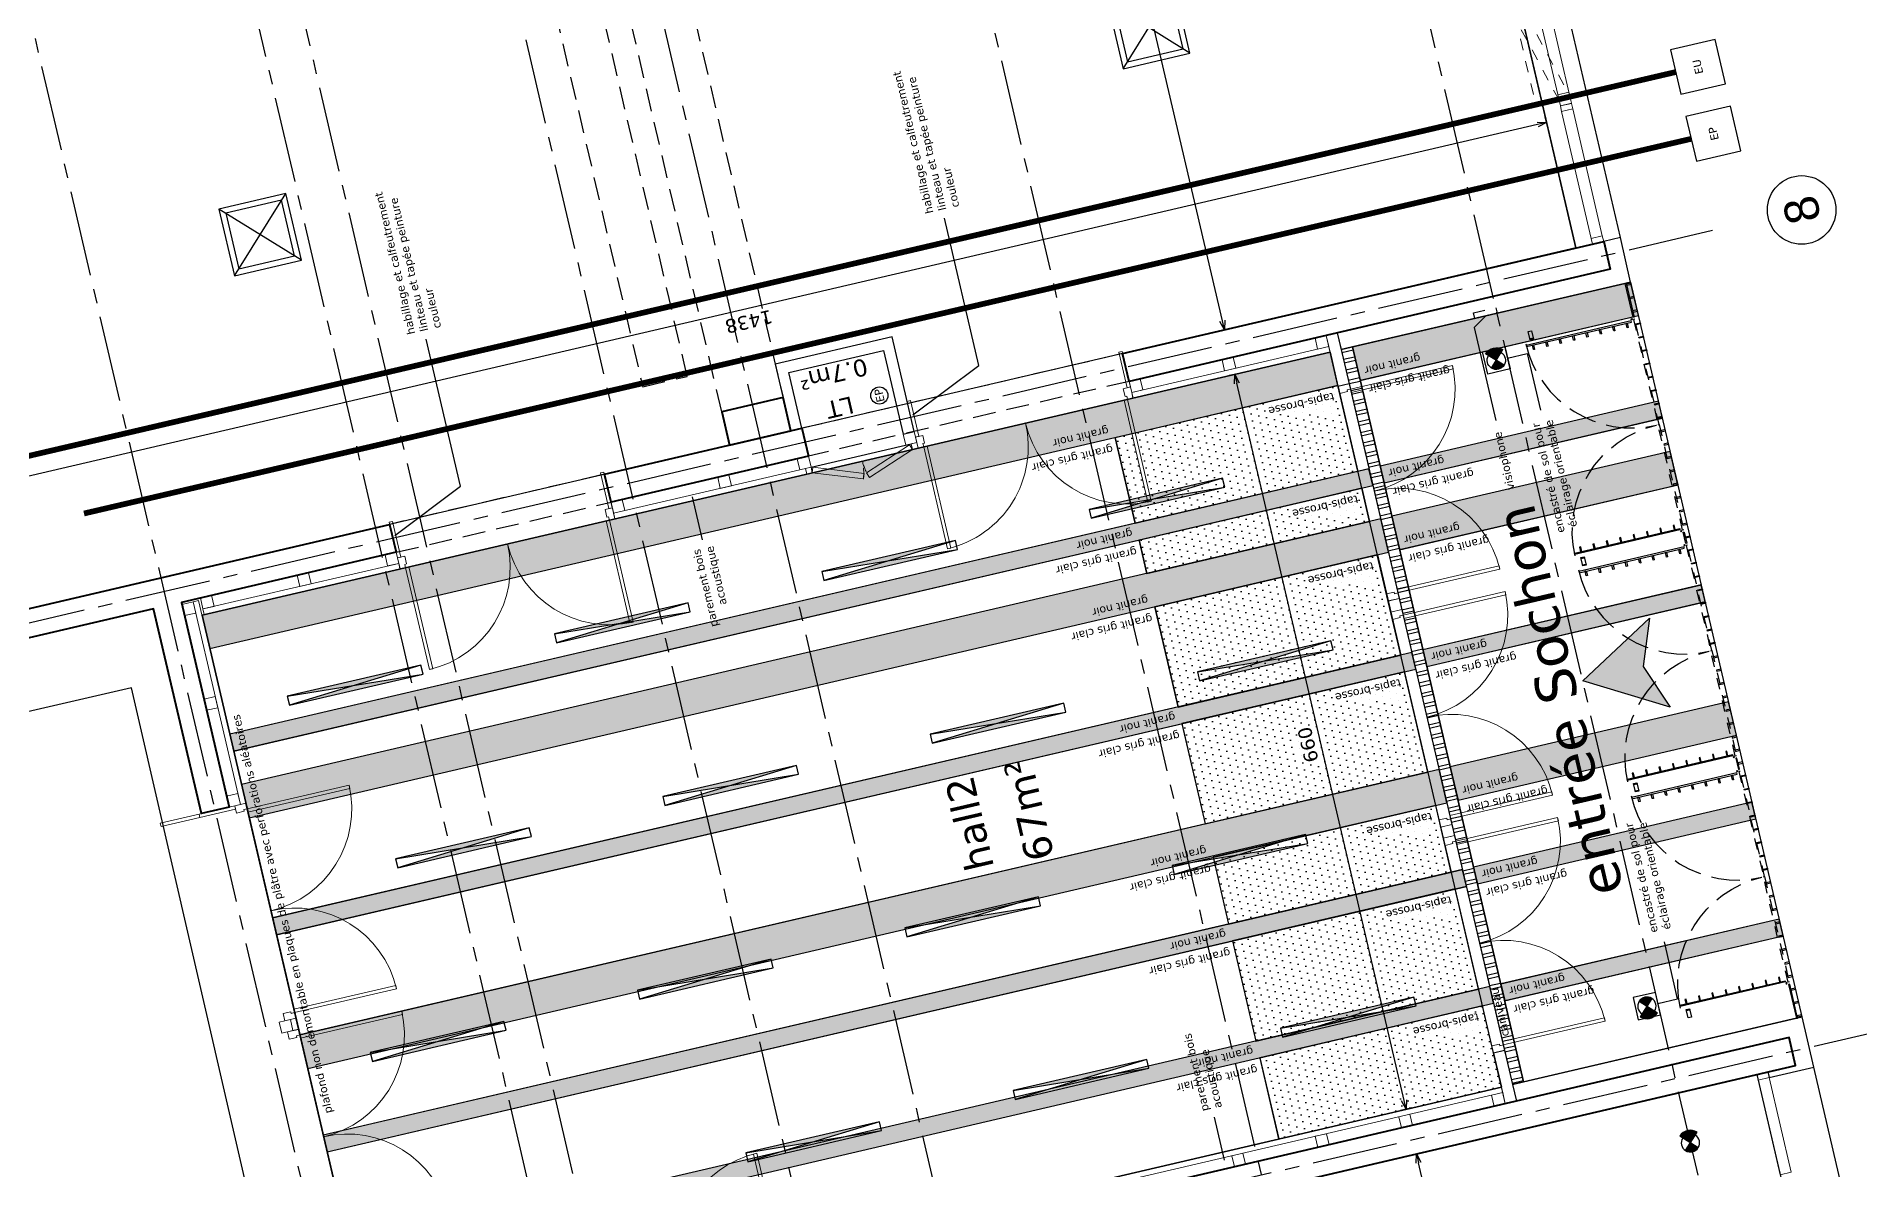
# Model space of a CAD drawing. Header units: metres. Extents: x 595957 to 596489, y 139635 to 139908.
# Drawn here: x 596075.85 to 596091.79, y 139710.74 to 139720.65 of the extents above; entities that cross this region are included whole.
import ezdxf
from ezdxf.enums import TextEntityAlignment as Align

# ---------------------------------------------------------------- set-up
doc = ezdxf.new("R2010")
doc.units = ezdxf.units.M
doc.header["$MEASUREMENT"] = 0
doc.header["$PDMODE"] = 3
doc.header["$PDSIZE"] = 0.1
for name, pattern in [('01', [0.15, 0.1, -0.05]), ('02', [0.28, 0.2, -0.08]), ('03', [0.7, 0.5, -0.2]), ('AXES2', [1.125, 0.75, -0.125, 0.125, -0.125]), ('CACHE2', [0.1875, 0.125, -0.0625])]:
    doc.linetypes.add(name, pattern=pattern)
for name, color, linetype in [('00-AXE-0.00', 14, 'AXES2'), ('01-CLOISON-0.25', 3, 'Continuous'), ('01-DOUBLAGE-0.0x', 6, 'Continuous'), ('01-MEN-VU-0.13', 163, 'Continuous'), ('01-SANITAIRE-0.15', 44, 'Continuous'), ('02-VU-CACHE-02-0.10', 133, '02'), ('06-COT-50&100-0.20', 2, 'Continuous'), ('06-SYMB-DIVERS-0.20', 20, 'Continuous'), ('06-TXT-DETAILS-DIVERS-02.20', 2, 'Continuous'), ('06-TXT-DIVERS-0.20', 70, 'Continuous'), ('06-TXT-ETIQUETTES SURFACES', 210, 'Continuous'), ('07-ECLAIRAGE-0.13', 31, 'Continuous'), ('07-PLAFONDS-0.13', 5, 'Continuous'), ('07-SOLS-0.13', 211, 'Continuous'), ('08-VU-0.08', 56, 'Continuous'), ('08-VU-0.13', 44, 'Continuous'), ('08-VU-0.20', 32, 'Continuous')]:
    doc.layers.add(name, color=color, linetype=linetype)
doc.layers.add('01-BETON-0.40', color=4, linetype='Continuous', lineweight=40)
doc.layers.add('01-MEN-CP-0.15', color=2, linetype='Continuous', lineweight=18)
doc.layers.add('07-SF-HABIT-0.05', color=7, linetype='Continuous', plot=False)
doc.styles.add('COT', font='verdana.ttf')
doc.styles.add('locaux 100', font='verdana.ttf', dxfattribs={"height": 0.22})
doc.styles.add('locaux 20', font='verdana.ttf', dxfattribs={"height": 0.07})
doc.styles.add('locaux 200', font='verdana.ttf', dxfattribs={"height": 0.35})
doc.styles.get("Standard").update_dxf_attribs({"font": 'arial.ttf'})
doc.dimstyles.new('COT50', dxfattribs={"dimtxt": 0.12, "dimasz": 0.08, "dimexe": 0.05, "dimexo": 0, "dimgap": 0.05, "dimtad": 1, "dimdec": 0, "dimlfac": 100, "dimzin": 0, "dimdsep": 46, "dimtxsty": 'COT', "dimblk": 'OPEN30', "dimcen": 0.04, "dimdle": 0.05, "dimclrd": 256, "dimclre": 256, "dimclrt": 6, "dimadec": 0, "dimazin": 0, "dimtm": 1e-09, "dimtfac": 1, "dimtdec": 0, "dimtmove": 1, "dimatfit": 0, "dimldrblk": 'OPEN30', "dimfxl": 0.05, "dimfxlon": 1, "dimtolj": 1, "dimtzin": 0, "dimlwd": -1, "dimlwe": -1, "dimarcsym": 0})

# ---------------------------------------------------------------- blocks, each defined once
blk = doc.blocks.new('P180')
for points in [[(-1.85, 0.915), (-1.85, 0), (-1.88, 0), (-1.88, 0.915)], [(-0.08, 0.915), (-0.08, 0), (-0.05, 0), (-0.05, 0.915)], [(0, 0), (0, -0.1), (-0.065, -0.1), (-0.065, -0.03), (-0.05, -0.03), (-0.05, 0)]]:
    blk.add_lwpolyline(points, close=True)
at = {"linetype": 'Continuous'}
blk.add_lwpolyline([(-1.93, 0), (-1.93, -0.1), (-1.865, -0.1), (-1.865, -0.03), (-1.88, -0.03), (-1.88, 0)], close=True, dxfattribs=at)
for centre, start, end in [((-1.88, 0), 0, 90), ((-0.05, 0), 90, 180)]:
    blk.add_arc(centre, 0.915, start, end)
at = {"linetype": 'Continuous', "text_generation_flag": 6}
blk.add_attdef('TEXTE', (-0.188, 0.598), '', height=0.08, rotation=90, dxfattribs=at)
blk = doc.blocks.new('fen80')
at = {"linetype": '01'}
blk.add_lwpolyline([(0.849, 0.11), (0.076, -0.097), (0.05, 0), (0.823, 0.207)], close=True, dxfattribs=at)
blk.add_lwpolyline([(0.85, 0), (0.85, 0.207), (0.05, 0.207), (0.05, 0)], dxfattribs=at)
for points in [[(0.05, -0.1), (0, -0.1), (0, 0), (0.05, 0)], [(0.1, -0.1), (0.05, -0.1), (0.05, 0), (0.1, 0)], [(0.85, -0.1), (0.05, -0.1), (0.05, 0), (0.85, 0)], [(0.85, -0.1), (0.8, -0.1), (0.8, 0), (0.85, 0)], [(0.9, -0.1), (0.85, -0.1), (0.85, 0), (0.9, 0)]]:
    blk.add_lwpolyline(points, close=True)
blk.add_arc((0.05, 0), 0.8, 0, 14.9998, dxfattribs=at)
blk = doc.blocks.new('_Open30')
at = {"color": 0, "linetype": 'ByBlock', "lineweight": -2}
for p, q in [((-1, 0.27), (0, 0)), ((0, 0), (-1, -0.27)), ((0, 0), (-1, 0))]:
    blk.add_line(p, q, dxfattribs=at)
blk = doc.blocks.new('*D15')
at = {"layer": '06-COT-50&100-0.20', "transparency": 16777216}
for p, q in [((596086.376, 139717.701), (596086.278, 139717.679)), ((596087.807, 139711.34), (596086.345, 139717.612)), ((596087.874, 139711.274), (596087.777, 139711.251))]:
    blk.add_line(p, q, dxfattribs=at)
at = {"layer": 'Defpoints', "color": 0, "transparency": 16777216}
for p in [(596087.16, 139717.884), (596086.327, 139717.69), (596088.756, 139711.479)]:
    blk.add_point(p, dxfattribs=at)
at = {"layer": '06-COT-50&100-0.20', "transparency": 16777216, "xscale": 0.08, "yscale": 0.08, "zscale": 0.08}
for p, rotation in [((596086.327, 139717.69), 103.1212703830424), ((596087.825, 139711.262), 283.1212703830424)]:
    blk.add_blockref('_Open30', p, dxfattribs=dict(at, rotation=rotation))
at = {"layer": '06-COT-50&100-0.20', "color": 6, "transparency": 16777216, "insert": (596086.967, 139714.451), "char_height": 0.12, "attachment_point": 5, "rotation": 103.1213, "style": 'COT'}
blk.add_mtext('\\A1;660', dxfattribs=at)
blk = doc.blocks.new('*D16')
at = {"layer": '06-COT-50&100-0.20', "transparency": 16777216}
for p, q in [((596083.811, 139728.706), (596083.713, 139728.684)), ((596086.218, 139718.158), (596083.78, 139728.617)), ((596086.188, 139718.068), (596086.285, 139718.091))]:
    blk.add_line(p, q, dxfattribs=at)
at = {"layer": 'Defpoints', "color": 0, "transparency": 16777216}
for p in [(596084.916, 139728.964), (596083.762, 139728.695), (596085.345, 139717.872)]:
    blk.add_point(p, dxfattribs=at)
at = {"layer": '06-COT-50&100-0.20', "transparency": 16777216, "xscale": 0.08, "yscale": 0.08, "zscale": 0.08}
for p, rotation in [((596083.762, 139728.695), 103.1212703830424), ((596086.236, 139718.08), 283.1212703830424)]:
    blk.add_blockref('_Open30', p, dxfattribs=dict(at, rotation=rotation))
at = {"layer": '06-COT-50&100-0.20', "color": 6, "transparency": 16777216, "insert": (596084.89, 139723.362), "char_height": 0.12, "attachment_point": 5, "rotation": 103.1213, "style": 'COT'}
blk.add_mtext('\\A1;1090', dxfattribs=at)
blk = doc.blocks.new('A$C6BB47F20')
for points in [[(-0.027, 0.022), (-0.027, 0.967), (-0.038, 0.967), (-0.038, 0.022)], [(-0.038, 0.912), (-0.038, 0.902), (-0.078, 0.902), (-0.078, 0.912)], [(-0.038, 0.792), (-0.038, 0.782), (-0.078, 0.782), (-0.078, 0.792)], [(-0.038, 0.672), (-0.038, 0.662), (-0.078, 0.662), (-0.078, 0.672)], [(-0.038, 0.552), (-0.038, 0.542), (-0.078, 0.542), (-0.078, 0.552)], [(-0.038, 0.432), (-0.038, 0.422), (-0.078, 0.422), (-0.078, 0.432)], [(-0.038, 0.312), (-0.038, 0.302), (-0.078, 0.302), (-0.078, 0.312)], [(-0.038, 0.192), (-0.038, 0.182), (-0.078, 0.182), (-0.078, 0.192)], [(-0.038, 0.072), (-0.038, 0.062), (-0.078, 0.062), (-0.078, 0.072)]]:
    blk.add_lwpolyline(points, close=True)
at = {"linetype": '01', "ltscale": 0.25}
for points in [[(-0.02, 0), (-0.965, 0), (-0.965, -0.01), (-0.02, -0.01)], [(-0.91, -0.01), (-0.9, -0.01), (-0.9, -0.05), (-0.91, -0.05)], [(-0.79, -0.01), (-0.78, -0.01), (-0.78, -0.05), (-0.79, -0.05)], [(-0.67, -0.01), (-0.66, -0.01), (-0.66, -0.05), (-0.67, -0.05)], [(-0.55, -0.01), (-0.54, -0.01), (-0.54, -0.05), (-0.55, -0.05)], [(-0.43, -0.01), (-0.42, -0.01), (-0.42, -0.05), (-0.43, -0.05)], [(-0.31, -0.01), (-0.3, -0.01), (-0.3, -0.05), (-0.31, -0.05)], [(-0.19, -0.01), (-0.18, -0.01), (-0.18, -0.05), (-0.19, -0.05)], [(-0.07, -0.01), (-0.06, -0.01), (-0.06, -0.05), (-0.07, -0.05)]]:
    blk.add_lwpolyline(points, close=True, dxfattribs=at)
blk.add_circle((-0.013, 0.015), 0.005)
at = {"linetype": '03', "ltscale": 0.5}
blk.add_arc((-0.013, 0.015), 0.952, 90, 180, dxfattribs=at)
blk = doc.blocks.new('*D49')
at = {"layer": '06-COT-50&100-0.20', "transparency": 16777216}
for p, q in [((596087.868, 139710.862), (596087.965, 139710.884)), ((596092.62, 139690.695), (596087.934, 139710.795)), ((596092.589, 139690.606), (596092.686, 139690.629))]:
    blk.add_line(p, q, dxfattribs=at)
at = {"layer": 'Defpoints', "color": 0, "transparency": 16777216}
for p in [(596087.916, 139710.873), (596086.863, 139710.627), (596092.205, 139690.517)]:
    blk.add_point(p, dxfattribs=at)
at = {"layer": '06-COT-50&100-0.20', "transparency": 16777216, "xscale": 0.08, "yscale": 0.08, "zscale": 0.08}
for p, rotation in [((596087.916, 139710.873), 103.1212703830424), ((596092.638, 139690.618), 283.1212703830424)]:
    blk.add_blockref('_Open30', p, dxfattribs=dict(at, rotation=rotation))
at = {"layer": '06-COT-50&100-0.20', "color": 6, "transparency": 16777216, "insert": (596090.167, 139700.72), "char_height": 0.12, "attachment_point": 5, "rotation": 103.1213, "style": 'COT'}
blk.add_mtext('\\A1;2080', dxfattribs=at)
blk = doc.blocks.new('*D50')
at = {"layer": '06-COT-50&100-0.20', "transparency": 16777216}
for p, q in [((596088.975, 139719.876), (596075.127, 139716.648)), ((596089.065, 139719.845), (596089.042, 139719.943)), ((596075.06, 139716.581), (596075.037, 139716.678))]:
    blk.add_line(p, q, dxfattribs=at)
at = {"layer": 'Defpoints', "color": 0, "transparency": 16777216}
for p in [(596089.309, 139718.796), (596075.049, 139716.629), (596075.305, 139715.532)]:
    blk.add_point(p, dxfattribs=at)
at = {"layer": '06-COT-50&100-0.20', "transparency": 16777216, "xscale": 0.08, "yscale": 0.08, "zscale": 0.08}
for p, rotation in [((596089.053, 139719.894), 13.12127038304243), ((596075.049, 139716.629), 193.1212703830424)]:
    blk.add_blockref('_Open30', p, dxfattribs=dict(at, rotation=rotation))
at = {"layer": '06-COT-50&100-0.20', "color": 6, "transparency": 16777216, "insert": (596082.076, 139718.152), "char_height": 0.12, "attachment_point": 5, "rotation": 193.1213, "style": 'COT'}
blk.add_mtext('\\A1;1438', dxfattribs=at)
blk = doc.blocks.new('Spot-directionnel')
h = blk.add_hatch(color=256)
h.dxf.hatch_style = 1
h.paths.add_polyline_path([(-0.057, 0.057, 0.414214), (-0.057, -0.057), (0, 0)])
h = blk.add_hatch(color=256)
h.dxf.hatch_style = 1
h.paths.add_polyline_path([(0.078, 0.078), (0, 0), (0.078, -0.078, 0.414214)])
for p, q in [((-0.057, -0.057), (0.078, 0.078)), ((-0.057, 0.057), (0.078, -0.078))]:
    blk.add_line(p, q)
for radius, start, end in [(0.08, 45, 315), (0.11, 315, 45)]:
    blk.add_arc((0, 0), radius, start, end)
blk = doc.blocks.new('Eclairage-Pl-60x60')
for p, q in [((-0.3, 0.3), (0.3, -0.3)), ((-0.3, -0.3), (0.3, 0.3))]:
    blk.add_line(p, q)
for points in [[(-0.3, -0.3), (0.3, -0.3), (0.3, 0.3), (-0.3, 0.3)], [(-0.25, -0.25), (0.25, -0.25), (0.25, 0.25), (-0.25, 0.25)]]:
    blk.add_lwpolyline(points, close=True)
blk = doc.blocks.new('A$C088F410E')
h = blk.add_hatch(color=256)
h.dxf.hatch_style = 1
h.paths.add_polyline_path([(-0.04, 1.2), (-0.04, 0), (0, 0.6)])
h = blk.add_hatch(color=256)
h.dxf.hatch_style = 1
h.paths.add_polyline_path([(0.04, 1.2), (0, 0.6), (0.04, 0)])
for p, q in [((0.04, 0), (-0.04, 1.2)), ((0.04, 1.2), (-0.04, 0))]:
    blk.add_line(p, q)
blk.add_lwpolyline([(0.04, 0), (0.04, 1.2), (-0.04, 1.2), (-0.04, 0)], close=True)
blk = doc.blocks.new('A$C10DA3ED3')
at = {"layer": '07-ECLAIRAGE-0.13'}
for p in [(0, -0.6), (-1.6, -1.2), (0, -3), (-1.6, -3.6), (0, -5.4), (-1.6, -6), (0, -7.8), (-1.6, -8.4)]:
    blk.add_blockref('A$C088F410E', p, dxfattribs=at)
blk = doc.blocks.new('A$C6E921B32')
at = {"layer": '07-SOLS-0.13'}
for points in [[(0.879, 2.6), (0.879, 12.831), (0.729, 12.831), (0.729, 2.6)], [(1.929, 2.6), (1.929, 12.831), (1.779, 12.831), (1.779, 2.6)], [(2.829, 2.6), (2.829, 12.831), (2.529, 12.831), (2.529, 2.6)], [(3.879, 2.6), (3.88, 12.831), (3.73, 12.831), (3.729, 2.6)], [(5.079, 2.6), (5.079, 12.831), (4.779, 12.831), (4.779, 2.6)], [(5.529, 2.6), (5.529, 12.831), (5.379, 12.831), (5.379, 2.6)], [(6.6, 2.7), (6.6, 12.831), (6.3, 12.831), (6.3, 2.7)], [(0.879, 0), (0.879, 2.5), (0.729, 2.5), (0.729, 0)], [(1.779, 2.5), (1.779, 0), (1.929, 0), (1.929, 2.5)], [(2.529, 2.5), (2.529, 0), (2.829, 0), (2.829, 2.5)], [(3.729, 2.5), (3.729, 0), (3.879, 0), (3.879, 2.5)], [(4.779, 2.5), (4.779, 0), (5.079, 0), (5.079, 2.5)], [(5.379, 2.5), (5.379, 0), (5.529, 0), (5.529, 2.5)], [(6.3, 2.5), (6.3, 0), (6.6, 0), (6.6, 2.5)]]:
    blk.add_lwpolyline(points, close=True, dxfattribs=at)
at = {"layer": '08-VU-0.08'}
for points in [[(0.729, 4.7), (0, 4.7), (0, 2.7), (0.729, 2.7)], [(1.779, 4.7), (0.879, 4.7), (0.879, 2.7), (1.779, 2.7)], [(2.529, 4.7), (1.929, 4.7), (1.929, 2.7), (2.529, 2.7)], [(3.729, 4.7), (2.829, 4.7), (2.829, 2.7), (3.729, 2.7)], [(3.879, 4.7), (4.779, 4.7), (4.779, 2.7), (3.879, 2.7)], [(5.079, 4.7), (5.379, 4.7), (5.379, 2.7), (5.079, 2.7)], [(5.529, 4.7), (6.3, 4.7), (6.3, 2.7), (5.529, 2.7)]]:
    blk.add_lwpolyline(points, close=True, dxfattribs=at)
at = {"layer": '06-TXT-DETAILS-DIVERS-02.20', "char_height": 0.07, "width": 1.22139, "attachment_point": 4, "rotation": 90, "style": 'locaux 20'}
for insert in [(0.654, 2.754), (1.704, 2.754), (2.454, 2.754), (3.654, 2.754), (4.704, 2.754), (5.304, 2.754), (6.225, 2.754)]:
    blk.add_mtext('tapis-brosse', dxfattribs=dict(at, insert=insert))
at = {"layer": '07-SOLS-0.13', "char_height": 0.07, "width": 1.71911, "rotation": 90, "style": 'locaux 20'}
for s, insert, attachment_point in [('granit gris clair', (0.644, 4.742), 4), ('granit gris clair', (1.694, 4.742), 4), ('granit gris clair', (2.444, 4.742), 4), ('granit gris clair', (3.644, 4.742), 4), ('granit gris clair', (4.694, 4.742), 4), ('granit gris clair', (5.294, 4.742), 4), ('granit gris clair', (6.215, 4.742), 4), ('granit noir', (0.811, 4.742), 4), ('granit noir', (1.861, 4.742), 4), ('granit noir', (2.611, 4.742), 4), ('granit noir', (3.811, 4.742), 4), ('granit noir', (4.861, 4.742), 4), ('granit noir', (5.461, 4.742), 4), ('granit noir', (6.381, 4.742), 4), ('granit gris clair', (0.644, 2.443), 6), ('granit noir', (0.811, 2.443), 6), ('granit gris clair', (1.694, 2.443), 6), ('granit noir', (1.861, 2.443), 6), ('granit gris clair', (2.444, 2.443), 6), ('granit noir', (2.611, 2.443), 6), ('granit gris clair', (3.644, 2.443), 6), ('granit noir', (3.811, 2.443), 6), ('granit gris clair', (4.694, 2.443), 6), ('granit noir', (4.861, 2.443), 6), ('granit gris clair', (5.294, 2.443), 6), ('granit noir', (5.461, 2.443), 6), ('granit gris clair', (6.215, 2.443), 6), ('granit noir', (6.381, 2.443), 6)]:
    blk.add_mtext(s, dxfattribs=dict(at, insert=insert, attachment_point=attachment_point))

msp = doc.modelspace()

# ---------------------------------------------------------------- hatches: boundary and pattern name
at = {"layer": '06-SYMB-DIVERS-0.20'}
h = msp.add_hatch(color=256, dxfattribs=at)
h.dxf.hatch_style = 1
h.paths.add_polyline_path([(596090.135, 139714.779), (596089.37, 139715.011), (596089.954, 139715.558), (596089.899, 139715.134)])
at = {"layer": '07-SOLS-0.13'}
for points in [[(596087.423, 139717.637), (596089.858, 139718.205), (596089.789, 139718.497), (596087.355, 139717.93)], [(596087.16, 139717.884), (596077.294, 139715.584), (596077.362, 139715.292), (596087.228, 139717.592)], [(596087.632, 139716.741), (596090.067, 139717.308), (596090.033, 139717.455), (596087.598, 139716.887)], [(596087.768, 139716.157), (596090.203, 139716.724), (596090.135, 139717.016), (596087.7, 139716.449)], [(596087.5, 139716.864), (596077.537, 139714.542), (596077.571, 139714.396), (596087.534, 139716.718)], [(596087.603, 139716.426), (596077.639, 139714.103), (596077.707, 139713.811), (596087.671, 139716.134)], [(596088.006, 139715.134), (596090.441, 139715.702), (596090.407, 139715.848), (596087.972, 139715.28)], [(596087.875, 139715.257), (596077.911, 139712.935), (596077.945, 139712.789), (596087.909, 139715.111)], [(596088.279, 139713.965), (596090.714, 139714.533), (596090.645, 139714.825), (596088.211, 139714.257)], [(596088.113, 139714.235), (596078.15, 139711.912), (596078.218, 139711.62), (596088.181, 139713.943)], [(596088.449, 139713.235), (596090.884, 139713.802), (596090.85, 139713.949), (596088.415, 139713.381)], [(596088.318, 139713.358), (596078.354, 139711.036), (596078.388, 139710.889), (596088.352, 139713.212)], [(596091.088, 139712.926), (596088.653, 139712.358), (596088.687, 139712.212), (596091.122, 139712.78)], [(596088.556, 139712.336), (596078.592, 139710.013), (596078.626, 139709.867), (596088.59, 139712.19)]]:
    msp.add_hatch(color=252, dxfattribs=at).paths.add_polyline_path(points)
h = msp.add_hatch(dxfattribs=at)
h.set_pattern_fill('DOTS', color=256)
h.set_pattern_definition([(103.12127, (596093.72144, 139703.022877), (-0.06796239, 0.01624581), [0, -0.0625])])
h.paths.add_polyline_path([(596085.281, 139717.135), (596085.455, 139716.388), (596087.403, 139716.842), (596087.228, 139717.592)])
h = msp.add_hatch(dxfattribs=at)
h.set_pattern_fill('DOTS', color=256)
h.set_pattern_definition([(103.12127, (596093.8236, 139702.58457), (-0.06796239, 0.01624581), [0, -0.0625])])
h.paths.add_polyline_path([(596085.489, 139716.241), (596085.557, 139715.949), (596087.505, 139716.403), (596087.437, 139716.695)])
h = msp.add_hatch(dxfattribs=at)
h.set_pattern_fill('DOTS', color=256)
h.set_pattern_definition([(103.12127, (596094.09604, 139701.41578), (-0.06796239, 0.01624581), [0, -0.0625])])
h.paths.add_polyline_path([(596085.626, 139715.657), (596085.83, 139714.78), (596087.778, 139715.234), (596087.573, 139716.111)])
h = msp.add_hatch(dxfattribs=at)
h.set_pattern_fill('DOTS', color=256)
h.set_pattern_definition([(103.12127, (596094.33438, 139700.39332), (-0.06796239, 0.01624581), [0, -0.0625])])
h.paths.add_polyline_path([(596085.864, 139714.635), (596086.068, 139713.758), (596088.016, 139714.212), (596087.812, 139715.089)])
h = msp.add_hatch(dxfattribs=at)
h.set_pattern_fill('DOTS', color=256)
h.set_pattern_definition([(103.12127, (596094.53869, 139699.516807), (-0.06796239, 0.01624581), [0, -0.0625])])
h.paths.add_polyline_path([(596086.136, 139713.466), (596086.272, 139712.881), (596088.22, 139713.336), (596088.084, 139713.92)])
h = msp.add_hatch(dxfattribs=at)
h.set_pattern_fill('DOTS', color=256)
h.set_pattern_definition([(103.12127, (596094.41345, 139698.6602), (-0.06796239, 0.01624581), [0, -0.0625])])
h.paths.add_polyline_path([(596086.307, 139712.735), (596086.511, 139711.859), (596088.459, 139712.313), (596088.254, 139713.189)])
h = msp.add_hatch(dxfattribs=at)
h.set_pattern_fill('DOTS', color=256)
h.set_pattern_definition([(103.12127, (596094.76377, 139697.61204), (-0.06796239, 0.01624581), [0, -0.0625])])
h.paths.add_polyline_path([(596086.546, 139711.709), (596086.71, 139711.003), (596088.658, 139711.457), (596088.493, 139712.167)])
at = {"layer": '08-VU-0.08'}
h = msp.add_hatch(dxfattribs=at)
h.set_pattern_fill('ANSI32', color=256, scale=0.25, angle=45)
h.set_pattern_definition([(193.12127, (596094.41345, 139698.6602), (0.02128246, -0.09130235), []), (193.12127, (596094.37592, 139698.68354), (0.02128246, -0.09130235), [])])
h.paths.add_polyline_path([(596088.853, 139711.502), (596087.355, 139717.93), (596087.257, 139717.907), (596088.756, 139711.479)])

# ---------------------------------------------------------------- linework, layer by layer
at = {"layer": '00-AXE-0.00'}
for p, q in [((596099.828, 139670.147), (596085.783, 139730.398)), ((596096.207, 139669.302), (596082.162, 139729.554)), ((596093.473, 139668.665), (596079.429, 139728.917)), ((596092.302, 139668.392), (596078.257, 139728.644)), ((596090.498, 139667.972), (596076.453, 139728.224)), ((596090.11, 139667.881), (596076.066, 139728.133)), ((596085.257, 139680.21), (596074.189, 139727.692)), ((596090.506, 139718.947), (596074.609, 139715.241)), ((596092.124, 139711.982), (596077.442, 139708.56))]:
    msp.add_line(p, q, dxfattribs=at)
at = {"layer": '00-AXE-0.00', "linetype": 'Continuous'}
msp.add_circle((596091.285, 139719.128), 0.3, dxfattribs=at)
at = {"layer": '01-BETON-0.40'}
msp.add_lwpolyline([(596073.705, 139722.392), (596075.305, 139715.531), (596078.934, 139716.378), (596078.991, 139716.134), (596077.113, 139715.696), (596077.531, 139713.904), (596077.288, 139713.848), (596076.87, 139715.64), (596075.118, 139715.231), (596073.462, 139722.335), (596073.705, 139722.392)], dxfattribs=at)
for points in [[(596085.402, 139717.629), (596085.345, 139717.872), (596089.553, 139718.853), (596089.609, 139718.609)], [(596081.839, 139717.363), (596081.908, 139717.071), (596082.443, 139717.196), (596082.375, 139717.488)], [(596082.541, 139717.218), (596082.597, 139716.975), (596080.871, 139716.572), (596080.814, 139716.816)], [(596082.437, 139709.852), (596082.494, 139709.609), (596091.232, 139711.646), (596091.176, 139711.889)]]:
    msp.add_lwpolyline(points, close=True, dxfattribs=at)
at = {"layer": '01-CLOISON-0.25'}
msp.add_lwpolyline([(596082.541, 139717.218), (596082.427, 139717.705), (596083.255, 139717.898), (596083.425, 139717.168), (596083.523, 139717.19), (596083.33, 139718.018), (596082.307, 139717.78), (596082.443, 139717.196)], close=True, dxfattribs=at)
at = {"layer": '01-DOUBLAGE-0.0x'}
for points in [[(596087.223, 139718.053), (596087.257, 139717.907), (596089.789, 139718.497), (596089.699, 139718.887), (596089.553, 139718.853), (596089.609, 139718.609)], [(596091.39, 139711.631), (596091.288, 139712.07), (596088.756, 139711.479), (596088.79, 139711.333), (596091.176, 139711.889), (596091.232, 139711.646), (596090.989, 139711.589), (596091, 139711.54)]]:
    msp.add_lwpolyline(points, close=True, dxfattribs=at)
at = {"layer": '01-MEN-CP-0.15'}
for points in [[(596089.185, 139719.989), (596089.174, 139720.038), (596089.271, 139720.06), (596089.282, 139720.012)], [(596089.444, 139718.879), (596089.185, 139719.989), (596089.282, 139720.012), (596089.541, 139718.901)], [(596089.455, 139718.83), (596089.444, 139718.879), (596089.541, 139718.901), (596089.553, 139718.853)], [(596087.051, 139717.91), (596087.029, 139718.008), (596087.126, 139718.03), (596087.149, 139717.933)], [(596087.327, 139717.61), (596087.223, 139718.053), (596087.126, 139718.03), (596087.229, 139717.587)], [(596085.413, 139717.58), (596085.341, 139717.891), (596085.312, 139717.885), (596085.384, 139717.573)], [(596085.436, 139717.482), (596087.16, 139717.884), (596087.149, 139717.933), (596085.425, 139717.531)], [(596086.238, 139717.721), (596086.215, 139717.818), (596086.313, 139717.841), (596086.335, 139717.743)], [(596085.425, 139717.531), (596085.402, 139717.629), (596085.5, 139717.651), (596085.522, 139717.554)], [(596083.563, 139717.149), (596083.49, 139717.46), (596083.461, 139717.453), (596083.534, 139717.142)], [(596083.448, 139717.07), (596083.425, 139717.168), (596083.523, 139717.19), (596083.545, 139717.093)], [(596083.481, 139717.075), (596083.508, 139717.033), (596083.131, 139716.787), (596083.104, 139716.829)], [(596083.545, 139717.093), (596083.557, 139717.044), (596083.508, 139717.033), (596083.497, 139717.081)], [(596082.583, 139716.817), (596082.571, 139716.866), (596080.893, 139716.475), (596080.905, 139716.426)], [(596082.523, 139716.855), (596082.5, 139716.952), (596082.597, 139716.975), (596082.62, 139716.877)], [(596082.62, 139716.877), (596082.631, 139716.828), (596082.583, 139716.817), (596082.571, 139716.866)], [(596082.637, 139716.878), (596082.631, 139716.828), (596083.078, 139716.775), (596083.084, 139716.824)], [(596080.882, 139716.524), (596080.809, 139716.835), (596080.78, 139716.828), (596080.853, 139716.517)], [(596081.826, 139716.692), (596081.804, 139716.79), (596081.901, 139716.812), (596081.924, 139716.715)], [(596080.893, 139716.475), (596080.871, 139716.572), (596080.968, 139716.595), (596080.991, 139716.498)], [(596079.032, 139716.092), (596078.959, 139716.404), (596078.93, 139716.397), (596079.002, 139716.085)], [(596078.916, 139716.014), (596078.894, 139716.111), (596078.991, 139716.134), (596079.014, 139716.037)], [(596077.302, 139715.638), (596079.014, 139716.037), (596079.025, 139715.988), (596077.313, 139715.589)], [(596078.15, 139715.835), (596078.127, 139715.933), (596078.224, 139715.955), (596078.247, 139715.858)], [(596077.302, 139715.638), (596077.279, 139715.735), (596077.376, 139715.758), (596077.399, 139715.66)], [(596087.765, 139715.73), (596087.787, 139715.633), (596087.69, 139715.61), (596087.667, 139715.708)], [(596077.141, 139715.58), (596077.118, 139715.677), (596077.215, 139715.7), (596077.238, 139715.602)], [(596077.215, 139715.7), (596077.629, 139713.927), (596077.677, 139713.939), (596077.264, 139715.711)], [(596077.334, 139714.752), (596077.311, 139714.849), (596077.408, 139714.872), (596077.431, 139714.774)], [(596077.531, 139713.904), (596077.508, 139714.002), (596077.606, 139714.025), (596077.629, 139713.927)], [(596076.935, 139713.735), (596077.275, 139713.814), (596077.268, 139713.843), (596076.928, 139713.764)], [(596077.275, 139713.814), (596077.587, 139713.887), (596077.58, 139713.916), (596077.268, 139713.843)], [(596088.226, 139713.753), (596088.248, 139713.656), (596088.151, 139713.633), (596088.128, 139713.731)], [(596078.067, 139712.048), (596078.089, 139711.95), (596078.138, 139711.962), (596078.115, 139712.059)], [(596077.992, 139711.927), (596077.969, 139712.025), (596078.067, 139712.048), (596078.089, 139711.95)], [(596088.79, 139711.333), (596088.686, 139711.776), (596088.589, 139711.754), (596088.692, 139711.31)], [(596090.903, 139711.518), (596090.892, 139711.566), (596090.989, 139711.589), (596091, 139711.54)], [(596082.414, 139709.95), (596082.403, 139709.998), (596088.658, 139711.457), (596088.67, 139711.408)], [(596091.096, 139710.69), (596090.903, 139711.518), (596091, 139711.54), (596091.193, 139710.713)], [(596088.595, 139711.288), (596088.572, 139711.385), (596088.67, 139711.408), (596088.692, 139711.31)], [(596087.761, 139711.196), (596087.784, 139711.099), (596087.882, 139711.121), (596087.859, 139711.219)], [(596087.031, 139711.026), (596087.054, 139710.929), (596087.151, 139710.951), (596087.128, 139711.049)], [(596086.301, 139710.856), (596086.323, 139710.758), (596086.421, 139710.781), (596086.398, 139710.878)]]:
    msp.add_lwpolyline(points, close=True, dxfattribs=at)
at = {"layer": '01-MEN-CP-0.15', "linetype": '01', "ltscale": 0.5}
for centre, start, end in [((596083.508, 139717.033), 193.1213, 213.1228), ((596082.631, 139716.828), 353.1197, 13.1213)]:
    msp.add_arc(centre, 0.45, start, end, dxfattribs=at)
at = {"layer": '01-MEN-VU-0.13'}
for points in [[(596089.81, 139718.189), (596089.741, 139718.486), (596089.751, 139718.488), (596089.82, 139718.191)], [(596089.794, 139718.478), (596089.792, 139718.487), (596089.753, 139718.478), (596089.755, 139718.469)], [(596089.821, 139718.361), (596089.819, 139718.371), (596089.78, 139718.362), (596089.782, 139718.352)], [(596089.849, 139718.244), (596089.846, 139718.254), (596089.807, 139718.245), (596089.81, 139718.235)], [(596088.909, 139717.992), (596088.892, 139718.065), (596088.921, 139718.071), (596088.938, 139717.998)], [(596088.907, 139718.001), (596088.936, 139718.008), (596088.938, 139717.998), (596088.909, 139717.992)], [(596090.271, 139716.212), (596090.248, 139716.309), (596090.258, 139716.311), (596090.281, 139716.214)], [(596090.27, 139716.258), (596090.268, 139716.268), (596090.307, 139716.277), (596090.309, 139716.267)], [(596089.37, 139716.015), (596089.353, 139716.088), (596089.382, 139716.094), (596089.399, 139716.021)], [(596089.353, 139716.088), (596089.382, 139716.094), (596089.384, 139716.085), (596089.355, 139716.078)], [(596089.367, 139716.024), (596089.397, 139716.031), (596089.399, 139716.021), (596089.37, 139716.015)], [(596090.709, 139714.332), (596090.732, 139714.235), (596090.741, 139714.237), (596090.719, 139714.334)], [(596090.729, 139714.291), (596090.731, 139714.281), (596090.77, 139714.29), (596090.768, 139714.3)], [(596089.83, 139714.038), (596089.813, 139714.111), (596089.843, 139714.117), (596089.86, 139714.044)], [(596089.813, 139714.111), (596089.843, 139714.117), (596089.845, 139714.108), (596089.816, 139714.101)], [(596089.828, 139714.047), (596089.857, 139714.054), (596089.86, 139714.044), (596089.83, 139714.038)], [(596091.17, 139712.355), (596091.239, 139712.058), (596091.249, 139712.06), (596091.18, 139712.357)], [(596091.231, 139712.313), (596091.229, 139712.323), (596091.19, 139712.314), (596091.192, 139712.304)], [(596090.291, 139712.061), (596090.274, 139712.134), (596090.303, 139712.14), (596090.321, 139712.067)], [(596090.274, 139712.134), (596090.303, 139712.14), (596090.306, 139712.131), (596090.277, 139712.124)], [(596091.258, 139712.196), (596091.256, 139712.206), (596091.217, 139712.197), (596091.219, 139712.187)], [(596091.286, 139712.079), (596091.283, 139712.089), (596091.244, 139712.08), (596091.247, 139712.07)]]:
    msp.add_lwpolyline(points, close=True, dxfattribs=at)
at = {"layer": '01-SANITAIRE-0.15', "linetype": '02'}
msp.add_lwpolyline([(596079.632, 139724.087), (596081.148, 139717.582), (596081.538, 139717.672), (596080.021, 139724.178)], dxfattribs=at)
at = {"layer": '01-SANITAIRE-0.15'}
for points in [[(596090.618, 139720.23), (596090.618, 139720.23), (596090.527, 139720.62), (596090.527, 139720.62), (596090.137, 139720.529), (596090.137, 139720.529), (596090.228, 139720.14), (596090.228, 139720.14)], [(596090.754, 139719.646), (596090.754, 139719.646), (596090.663, 139720.036), (596090.663, 139720.036), (596090.273, 139719.945), (596090.273, 139719.945), (596090.364, 139719.555), (596090.364, 139719.555)]]:
    msp.add_lwpolyline(points, close=True, dxfattribs=at)
at = {"layer": '01-SANITAIRE-0.15', "linetype": 'CACHE2', "const_width": 0.05}
msp.add_lwpolyline([(596072.228, 139713.194), (596075.719, 139714.007), (596075.65, 139716.947), (596090.183, 139720.334)], dxfattribs=at)
at = {"layer": '01-SANITAIRE-0.15', "linetype": 'AXES2', "const_width": 0.05}
msp.add_lwpolyline([(596076.261, 139716.473), (596090.319, 139719.75)], dxfattribs=at)
at = {"layer": '01-SANITAIRE-0.15'}
msp.add_circle((596083.218, 139717.505), 0.075, dxfattribs=at)
at = {"layer": '02-VU-CACHE-02-0.10'}
for p, q in [((596085.345, 139717.872), (596082.541, 139717.218)), ((596085.402, 139717.629), (596082.597, 139716.975)), ((596080.814, 139716.816), (596078.934, 139716.378)), ((596078.991, 139716.134), (596080.871, 139716.572))]:
    msp.add_line(p, q, dxfattribs=at)
msp.add_lwpolyline([(596081.839, 139717.363), (596079.501, 139727.394), (596080.037, 139727.519), (596082.375, 139717.488)], close=True, dxfattribs=at)
at = {"layer": '06-SYMB-DIVERS-0.20'}
msp.add_lwpolyline([(596090.135, 139714.779), (596089.37, 139715.011), (596089.954, 139715.558), (596089.899, 139715.134), (596090.135, 139714.779)], dxfattribs=at)
at = {"layer": '06-TXT-DETAILS-DIVERS-02.20'}
for points in [[(596083.51, 139717.336), (596084.087, 139717.768), (596083.787, 139719.055)], [(596088.523, 139718.202), (596088.419, 139718.1), (596088.609, 139717.285)], [(596078.979, 139716.28), (596079.555, 139716.711), (596079.255, 139717.999)], [(596088.712, 139717.832), (596088.885, 139717.872), (596089, 139717.376)], [(596081.58, 139716.618), (596081.667, 139716.243)], [(596090.028, 139712.187), (596090.2, 139712.227), (596090.084, 139712.726)], [(596086.238, 139710.818), (596086.15, 139711.194)]]:
    msp.add_lwpolyline(points, dxfattribs=at)
at = {"layer": '07-ECLAIRAGE-0.13'}
for points in [[(596088.689, 139717.933), (596088.734, 139717.738), (596088.54, 139717.692), (596088.494, 139717.887)], [(596090.051, 139712.089), (596090.006, 139712.284), (596089.811, 139712.239), (596089.856, 139712.044)]]:
    msp.add_lwpolyline(points, close=True, dxfattribs=at)
at = {"layer": '07-PLAFONDS-0.13'}
msp.add_lwpolyline([(596088.658, 139711.457), (596087.16, 139717.884), (596077.294, 139715.584), (596078.792, 139709.157)], close=True, dxfattribs=at)
at = {"layer": '07-SF-HABIT-0.05'}
for points in [[(596075.305, 139715.531), (596072.83, 139726.147), (596086.835, 139729.411), (596089.309, 139718.796)], [(596088.658, 139711.457), (596087.16, 139717.884), (596077.294, 139715.584), (596078.792, 139709.157)], [(596077.845, 139709.88), (596076.676, 139714.948), (596064.983, 139712.251), (596066.151, 139707.184)], [(596078.737, 139708.733), (596090.892, 139711.566), (596095.613, 139691.311), (596083.458, 139688.478)]]:
    msp.add_lwpolyline(points, close=True, dxfattribs=at)
at = {"layer": '07-SOLS-0.13'}
for points in [[(596091.288, 139712.07), (596089.79, 139718.497), (596087.355, 139717.93), (596088.853, 139711.502)], [(596087.423, 139717.637), (596089.858, 139718.205), (596089.789, 139718.497), (596087.355, 139717.93)], [(596078.792, 139709.157), (596077.294, 139715.584), (596087.16, 139717.884), (596087.229, 139717.587), (596087.327, 139717.61), (596088.686, 139711.776), (596088.589, 139711.754), (596088.658, 139711.457)], [(596087.16, 139717.884), (596077.294, 139715.584), (596077.362, 139715.292), (596087.228, 139717.592)], [(596085.281, 139717.135), (596085.455, 139716.388), (596087.403, 139716.842), (596087.228, 139717.592)], [(596087.632, 139716.741), (596090.067, 139717.308), (596090.033, 139717.455), (596087.598, 139716.887)], [(596087.768, 139716.157), (596090.203, 139716.724), (596090.135, 139717.016), (596087.7, 139716.449)], [(596087.5, 139716.864), (596077.537, 139714.542), (596077.571, 139714.396), (596087.534, 139716.718)], [(596085.489, 139716.241), (596085.557, 139715.949), (596087.505, 139716.403), (596087.437, 139716.695)], [(596087.603, 139716.426), (596077.639, 139714.103), (596077.707, 139713.811), (596087.671, 139716.134)], [(596085.626, 139715.657), (596085.83, 139714.78), (596087.778, 139715.234), (596087.573, 139716.111)], [(596088.006, 139715.134), (596090.441, 139715.702), (596090.407, 139715.848), (596087.972, 139715.28)], [(596087.875, 139715.257), (596077.911, 139712.935), (596077.945, 139712.789), (596087.909, 139715.111)], [(596085.864, 139714.635), (596086.068, 139713.758), (596088.016, 139714.212), (596087.812, 139715.089)], [(596088.279, 139713.965), (596090.714, 139714.533), (596090.645, 139714.825), (596088.211, 139714.257)], [(596088.113, 139714.235), (596078.15, 139711.912), (596078.218, 139711.62), (596088.181, 139713.943)], [(596086.136, 139713.466), (596086.272, 139712.881), (596088.22, 139713.336), (596088.084, 139713.92)], [(596088.449, 139713.235), (596090.884, 139713.802), (596090.85, 139713.949), (596088.415, 139713.381)], [(596088.318, 139713.358), (596078.354, 139711.036), (596078.388, 139710.889), (596088.352, 139713.212)], [(596086.307, 139712.735), (596086.511, 139711.859), (596088.459, 139712.313), (596088.254, 139713.189)], [(596091.088, 139712.926), (596088.653, 139712.358), (596088.687, 139712.212), (596091.122, 139712.78)], [(596088.556, 139712.336), (596078.592, 139710.013), (596078.626, 139709.867), (596088.59, 139712.19)], [(596086.546, 139711.709), (596086.71, 139711.003), (596088.658, 139711.457), (596088.493, 139712.167)]]:
    msp.add_lwpolyline(points, close=True, dxfattribs=at)
at = {"layer": '08-VU-0.08'}
for p, q in [((596089.699, 139718.887), (596087.224, 139729.502)), ((596089.309, 139718.796), (596086.835, 139729.411)), ((596078.576, 139710.082), (596077.677, 139713.939)), ((596096.111, 139691.376), (596091.39, 139711.631))]:
    msp.add_line(p, q, dxfattribs=at)
msp.add_lwpolyline([(596088.853, 139711.502), (596087.355, 139717.93), (596087.257, 139717.907), (596088.756, 139711.479)], close=True, dxfattribs=at)
msp.add_lwpolyline([(596088.853, 139711.502), (596087.355, 139717.93), (596087.257, 139717.907), (596088.756, 139711.479)], close=True, dxfattribs=at)
at = {"layer": '08-VU-0.13'}
for p, q in [((596082.62, 139716.877), (596083.497, 139717.081)), ((596082.631, 139716.828), (596083.508, 139717.033))]:
    msp.add_line(p, q, dxfattribs=at)
at = {"layer": '08-VU-0.20', "linetype": '01', "ltscale": 0.2}
msp.add_lwpolyline([(596088.426, 139718.179), (596088.415, 139718.228), (596088.609, 139718.273), (596088.621, 139718.225)], close=True, dxfattribs=at)
at = {"layer": '08-VU-0.20'}
for points in [[(596088.689, 139717.933), (596088.734, 139717.738), (596088.54, 139717.692), (596088.494, 139717.887)], [(596090.051, 139712.089), (596090.006, 139712.284), (596089.811, 139712.239), (596089.856, 139712.044)]]:
    msp.add_lwpolyline(points, close=True, dxfattribs=at)

# ---------------------------------------------------------------- block references
at = {"rotation": 103.1212703830424}
msp.add_blockref('A$C6E921B32', (596091.288, 139712.07), dxfattribs=at)
at = {"layer": '01-MEN-CP-0.15'}
for name, p, rotation in [('fen80', (596089.174, 139720.038), 103.1212703830424), ('P180', (596087.765, 139715.73), 283.1212703796348), ('P180', (596083.557, 139717.044), 193.1212703800819), ('P180', (596088.226, 139713.753), 283.1212703796348), ('P180', (596078.115, 139712.059), 283.121270382423), ('P180', (596088.686, 139711.776), 283.1212703796348), ('P180', (596078.576, 139710.082), 283.121270382423), ('P180', (596082.403, 139709.998), 13.12127038498718)]:
    msp.add_blockref(name, p, dxfattribs=dict(at, rotation=rotation))
at = {"layer": '01-MEN-CP-0.15', "xscale": -1, "rotation": 193.1212703810134}
msp.add_blockref('P180', (596080.905, 139716.426), dxfattribs=at)
at = {"layer": '01-MEN-VU-0.13', "rotation": 103.1212703830424}
for p in [(596089.81, 139718.189), (596090.271, 139716.212), (596090.732, 139714.235)]:
    msp.add_blockref('A$C6BB47F20', p, dxfattribs=at)
at = {"layer": '01-MEN-VU-0.13', "xscale": -1, "rotation": 103.1212703908934}
for p in [(596090.248, 139716.309), (596090.709, 139714.332), (596091.17, 139712.355)]:
    msp.add_blockref('A$C6BB47F20', p, dxfattribs=at)
at = {"layer": '07-ECLAIRAGE-0.13'}
for name, p, rotation in [('Eclairage-Pl-60x60', (596085.574, 139720.723), 103.1212703830424), ('Eclairage-Pl-60x60', (596077.802, 139718.912), 103.1212703830424), ('A$C10DA3ED3', (596078.633, 139714.972), 103.1212703830424), ('A$C10DA3ED3', (596079.359, 139711.856), 103.1212703830424), ('Spot-directionnel', (596089.931, 139712.164), 282.6747895141542), ('Spot-directionnel', (596090.312, 139710.969), 103.1212703830424)]:
    msp.add_blockref(name, p, dxfattribs=dict(at, rotation=rotation))
at = {"layer": '07-ECLAIRAGE-0.13', "xscale": -1, "rotation": 283.5677512499378}
msp.add_blockref('Spot-directionnel', (596088.614, 139717.813), dxfattribs=at)

# ---------------------------------------------------------------- texts
at = {"layer": '00-AXE-0.00'}
msp.add_text('8', height=0.3, rotation=103.1213, dxfattribs=at).set_placement((596091.285, 139719.128), align=Align.MIDDLE_CENTER)
at = {"layer": '01-SANITAIRE-0.15', "char_height": 0.07, "width": 0.15887, "attachment_point": 5, "rotation": 103.1213, "style": 'locaux 20'}
for s, insert in [('EU', (596090.377, 139720.38)), ('EP', (596090.514, 139719.795)), ('EP', (596083.218, 139717.505))]:
    msp.add_mtext(s, dxfattribs=dict(at, insert=insert))
at = {"layer": '06-TXT-DETAILS-DIVERS-02.20', "char_height": 0.07, "rotation": 103.1213, "style": 'locaux 20'}
for s, insert, width, attachment_point in [('habillage et calfeutrement linteau et tapée peinture couleur', (596083.771, 139719.123), 1.56851, 4), ('habillage et calfeutrement linteau et tapée peinture couleur', (596079.239, 139718.066), 1.56851, 4), ('visiophone', (596088.632, 139717.188), 1.56851, 6), ('encastré de sol pour\\Péclairage orientable', (596089.023, 139717.279), 1.56851, 6), ('parement bois\\Pacoustique', (596081.683, 139716.175), 1.56851, 6), ('encastré de sol pour\\Péclairage orientable', (596090.061, 139712.823), 1.56851, 4), ('caniveau', (596088.694, 139711.9), 1.22139, 4), ('parement bois\\Pacoustique', (596086.134, 139711.261), 1.56851, 4)]:
    msp.add_mtext(s, dxfattribs=dict(at, insert=insert, width=width, attachment_point=attachment_point))
at = {"layer": '06-TXT-DIVERS-0.20', "attachment_point": 5}
for s, insert, char_height, width, rotation, style in [('LT', (596082.874, 139717.4), 0.15, 0.4884, 193.1213, 'locaux 100'), ('entrée Sochon', (596089.165, 139714.837), 0.35, 3.99837, 103.1213, 'locaux 200'), ('hall2', (596084.008, 139713.761), 0.25, 2.37148, 103.1213, 'locaux 100')]:
    msp.add_mtext(s, dxfattribs=dict(at, insert=insert, char_height=char_height, width=width, rotation=rotation, style=style))
at = {"layer": '06-TXT-ETIQUETTES SURFACES', "attachment_point": 5, "style": 'locaux 100'}
for s, insert, char_height, rotation in [('0.7m²', (596082.816, 139717.692), 0.15, 193.1213), ('67m²', (596084.527, 139713.882), 0.25, 103.1213)]:
    msp.add_mtext(s, dxfattribs=dict(at, insert=insert, char_height=char_height, rotation=rotation))
at = {"layer": '07-PLAFONDS-0.13', "insert": (596078.41, 139711.229), "char_height": 0.07, "width": 6.62142, "attachment_point": 4, "rotation": 103.1213, "style": 'locaux 20'}
msp.add_mtext('plafond non démontable en plaques de plâtre avec perforations aléatoires ', dxfattribs=at)
at = {"layer": '07-SOLS-0.13', "char_height": 0.07, "width": 1.22139, "attachment_point": 4, "rotation": 193.1213, "style": 'locaux 20'}
for insert in [(596087.192, 139717.507), (596087.401, 139716.61), (596087.537, 139716.026), (596087.776, 139715.003), (596088.048, 139713.834), (596088.218, 139713.104), (596088.457, 139712.081)]:
    msp.add_mtext('tapis-brosse', dxfattribs=dict(at, insert=insert))

# ---------------------------------------------------------------- dimensions: what is measured, and where the dimension line sits
at = {"layer": '06-COT-50&100-0.20'}
for base, p1, p2, angle, picture, middle in [((596083.762, 139728.695), (596085.345, 139717.872), (596084.916, 139728.964), 103.1213, '*D16', (596084.89, 139723.362)), ((596075.049, 139716.629), (596089.309, 139718.796), (596075.305, 139715.531), 193.1213, '*D50', (596082.076, 139718.152)), ((596086.327, 139717.69), (596088.756, 139711.479), (596087.16, 139717.884), 103.1213, '*D15', (596086.967, 139714.451)), ((596087.916, 139710.873), (596092.205, 139690.517), (596086.863, 139710.627), 103.1213, '*D49', (596090.167, 139700.72))]:
    dim = msp.add_linear_dim(base=base, p1=p1, p2=p2, angle=angle, dimstyle='COT50', dxfattribs=at)
    dim.commit()
    dim.dimension.update_dxf_attribs({"geometry": picture, "text_midpoint": middle})

doc.saveas('drawing.dxf')
